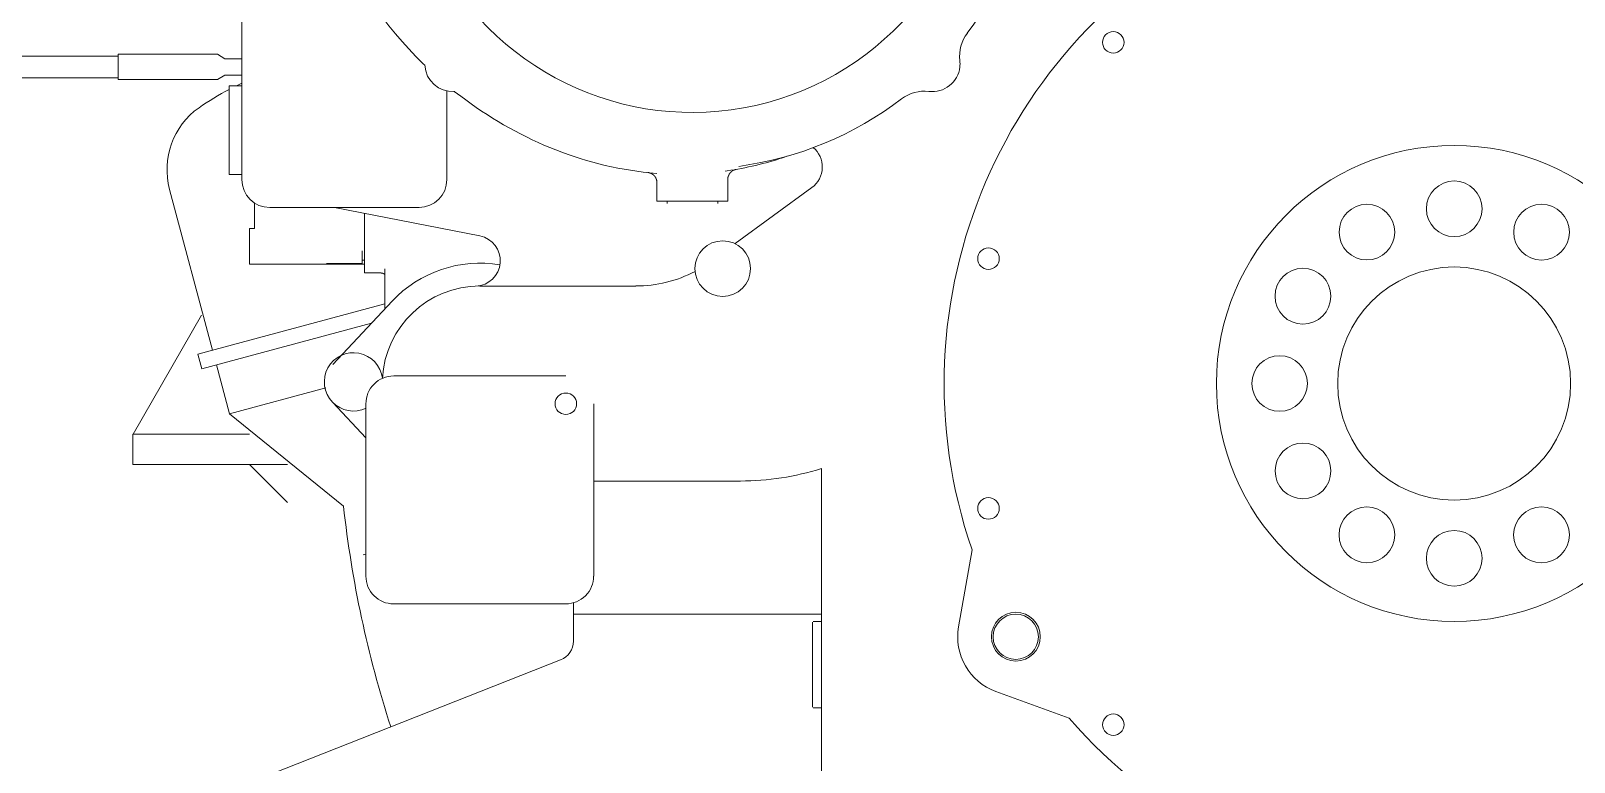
# Model space of a CAD drawing. Header units: millimetres. Extents: x 5194 to 16594, y 329 to 7592.
# Drawn here: x 10334 to 10943, y 3164 to 3452 of the extents above; entities that cross this region are included whole.
import ezdxf

# ---------------------------------------------------------------- set-up
doc = ezdxf.new("R2010")
doc.units = ezdxf.units.MM
doc.header["$MEASUREMENT"] = 0
doc.layers.add('PDF_Geometry', color=7, linetype='Continuous', true_color=0x231f20)

msp = doc.modelspace()

# ---------------------------------------------------------------- linework, layer by layer
at = {"layer": 'PDF_Geometry', "color": 0, "lineweight": 9}
for p, q in [((10416.87, 3570.14), (10416.87, 3393.67)), ((10367.97, 3442.46), (10317.95, 3442.46)), ((10407.23, 3443.18), (10367.97, 3443.18)), ((10367.97, 3443.18), (10367.97, 3433.19)), ((10410.11, 3441.37), (10407.23, 3443.17)), ((10416.87, 3441.37), (10410.11, 3441.37)), ((10489.17, 3438.81), (10488.52, 3439.46)), ((10367.97, 3433.9), (10317.95, 3433.9)), ((10407.23, 3433.18), (10367.97, 3433.18)), ((10410.11, 3434.98), (10407.23, 3433.19)), ((10416.87, 3434.98), (10410.11, 3434.98)), ((10416.87, 3430.68), (10411.86, 3430.68)), ((10411.87, 3395.68), (10411.87, 3430.68)), ((10497.89, 3393.67), (10497.89, 3428.69)), ((10503.34, 3426.65), (10500.78, 3428.44)), ((10630.13, 3402.18), (10630.91, 3402.44)), ((10630.91, 3402.44), (10630.86, 3402.41)), ((10632.28, 3402.89), (10632.23, 3402.89)), ((10577.31, 3396.47), (10577.33, 3396.47)), ((10577.47, 3396.47), (10577.49, 3396.47)), ((10577.49, 3396.47), (10577.49, 3396.45)), ((10577.49, 3396.45), (10577.51, 3396.45)), ((10577.51, 3396.45), (10577.53, 3396.45)), ((10577.53, 3396.45), (10577.56, 3396.45)), ((10577.56, 3396.45), (10577.6, 3396.45)), ((10577.6, 3396.45), (10577.6, 3396.43)), ((10577.6, 3396.43), (10577.62, 3396.43)), ((10577.62, 3396.43), (10577.65, 3396.43)), ((10577.65, 3396.43), (10577.67, 3396.43)), ((10577.67, 3396.43), (10577.67, 3396.41)), ((10577.67, 3396.41), (10577.69, 3396.41)), ((10577.69, 3396.41), (10577.71, 3396.41)), ((10577.71, 3396.41), (10577.74, 3396.41)), ((10577.74, 3396.41), (10577.78, 3396.41)), ((10577.78, 3396.41), (10577.8, 3396.41)), ((10577.8, 3396.41), (10577.8, 3396.38)), ((10577.8, 3396.38), (10577.83, 3396.38)), ((10577.83, 3396.38), (10577.85, 3396.38)), ((10577.85, 3396.38), (10577.87, 3396.36)), ((10577.87, 3396.36), (10577.89, 3396.36)), ((10577.89, 3396.36), (10577.94, 3396.36)), ((10577.94, 3396.36), (10577.94, 3396.34)), ((10577.94, 3396.34), (10577.98, 3396.34)), ((10577.98, 3396.34), (10578.01, 3396.34)), ((10578.01, 3396.34), (10578.03, 3396.34)), ((10580.89, 3396.15), (10578.03, 3396.4)), ((10578.03, 3396.34), (10578.05, 3396.32)), ((10578.05, 3396.32), (10578.07, 3396.32)), ((10578.07, 3396.32), (10578.1, 3396.29)), ((10608.61, 3397.14), (10607.82, 3397.03)), ((10609.77, 3396.28), (10609.77, 3396.3)), ((10609.77, 3396.3), (10609.79, 3396.3)), ((10609.79, 3396.3), (10609.79, 3396.32)), ((10609.79, 3396.32), (10609.81, 3396.32)), ((10609.81, 3396.35), (10609.83, 3396.37)), ((10609.81, 3396.32), (10609.81, 3396.35)), ((10609.83, 3396.37), (10609.83, 3396.39)), ((10609.83, 3396.39), (10609.86, 3396.39)), ((10609.86, 3396.39), (10609.86, 3396.41)), ((10609.86, 3396.41), (10609.88, 3396.41)), ((10609.88, 3396.44), (10609.92, 3396.46)), ((10609.88, 3396.41), (10609.88, 3396.44)), ((10609.92, 3396.46), (10609.92, 3396.48)), ((10609.92, 3396.48), (10609.95, 3396.48)), ((10609.95, 3396.48), (10609.95, 3396.5)), ((10609.95, 3396.5), (10609.97, 3396.5)), ((10609.97, 3396.53), (10609.97, 3396.55)), ((10609.97, 3396.55), (10609.99, 3396.55)), ((10609.97, 3396.5), (10609.97, 3396.53)), ((10609.99, 3396.55), (10610.01, 3396.55)), ((10610.01, 3396.57), (10610.01, 3396.59)), ((10610.01, 3396.59), (10610.04, 3396.59)), ((10610.01, 3396.55), (10610.01, 3396.57)), ((10610.04, 3396.59), (10610.06, 3396.59)), ((10610.06, 3396.59), (10610.06, 3396.62)), ((10610.06, 3396.62), (10610.1, 3396.62)), ((10610.1, 3396.64), (10610.1, 3396.66)), ((10610.1, 3396.66), (10610.13, 3396.66)), ((10610.1, 3396.62), (10610.1, 3396.64)), ((10610.13, 3396.66), (10610.13, 3396.68)), ((10610.13, 3396.68), (10610.15, 3396.68)), ((10610.15, 3396.68), (10610.15, 3396.71)), ((10610.15, 3396.71), (10610.17, 3396.71)), ((10610.17, 3396.71), (10610.17, 3396.73)), ((10610.17, 3396.73), (10610.19, 3396.73)), ((10610.19, 3396.73), (10610.19, 3396.75)), ((10610.19, 3396.75), (10610.22, 3396.75)), ((10610.22, 3396.75), (10610.24, 3396.77)), ((10610.24, 3396.77), (10610.24, 3396.8)), ((10610.24, 3396.8), (10610.28, 3396.8)), ((10610.28, 3396.8), (10610.28, 3396.82)), ((10610.28, 3396.82), (10610.31, 3396.82)), ((10610.31, 3396.84), (10610.31, 3396.86)), ((10610.31, 3396.86), (10610.33, 3396.86)), ((10610.31, 3396.82), (10610.31, 3396.84)), ((10610.33, 3396.86), (10610.35, 3396.86)), ((10610.35, 3396.89), (10610.35, 3396.91)), ((10610.35, 3396.91), (10610.37, 3396.91)), ((10610.35, 3396.86), (10610.35, 3396.89)), ((10610.37, 3396.91), (10610.37, 3396.93)), ((10610.37, 3396.93), (10610.4, 3396.93)), ((10610.4, 3396.93), (10610.44, 3396.93)), ((10610.44, 3396.95), (10610.44, 3396.98)), ((10610.44, 3396.98), (10610.46, 3396.98)), ((10610.44, 3396.93), (10610.44, 3396.95)), ((10610.46, 3396.98), (10610.49, 3396.98)), ((10610.49, 3396.98), (10610.49, 3397)), ((10610.49, 3397), (10610.51, 3397)), ((10610.51, 3397), (10610.51, 3397.02)), ((10610.51, 3397.02), (10610.53, 3397.02)), ((10610.53, 3397.02), (10610.53, 3397.04)), ((10610.53, 3397.04), (10610.55, 3397.04)), ((10610.55, 3397.04), (10610.58, 3397.04)), ((10610.58, 3397.04), (10610.58, 3397.07)), ((10610.58, 3397.07), (10610.62, 3397.07)), ((10610.62, 3397.07), (10610.62, 3397.09)), ((10610.62, 3397.09), (10610.64, 3397.09)), ((10610.64, 3397.09), (10610.67, 3397.11)), ((10610.67, 3397.11), (10610.69, 3397.11)), ((10610.69, 3397.11), (10610.71, 3397.13)), ((10610.71, 3397.13), (10610.71, 3397.16)), ((10610.71, 3397.16), (10610.73, 3397.16)), ((10610.73, 3397.16), (10610.76, 3397.18)), ((10610.76, 3397.18), (10610.8, 3397.18)), ((10610.8, 3397.2), (10610.8, 3397.22)), ((10610.8, 3397.22), (10610.85, 3397.22)), ((10610.8, 3397.18), (10610.8, 3397.2)), ((10610.85, 3397.22), (10610.85, 3397.25)), ((10610.85, 3397.25), (10610.87, 3397.25)), ((10610.87, 3397.25), (10610.89, 3397.25)), ((10610.89, 3397.25), (10610.91, 3397.27)), ((10610.91, 3397.27), (10610.94, 3397.27)), ((10610.94, 3397.27), (10610.94, 3397.29)), ((10610.94, 3397.29), (10610.98, 3397.29)), ((10610.98, 3397.29), (10610.98, 3397.31)), ((10610.98, 3397.31), (10611.03, 3397.31)), ((10611.03, 3397.31), (10611.03, 3397.34)), ((10611.03, 3397.34), (10611.05, 3397.34)), ((10611.05, 3397.34), (10611.07, 3397.36)), ((10611.07, 3397.36), (10611.09, 3397.36)), ((10611.09, 3397.36), (10611.12, 3397.36)), ((10611.12, 3397.36), (10611.12, 3397.38)), ((10611.12, 3397.38), (10611.14, 3397.38)), ((10611.14, 3397.38), (10611.16, 3397.38)), ((10611.16, 3397.38), (10611.16, 3397.4)), ((10611.16, 3397.4), (10611.21, 3397.4)), ((10611.21, 3397.4), (10611.21, 3397.43)), ((10611.21, 3397.43), (10611.23, 3397.43)), ((10611.23, 3397.43), (10611.23, 3397.45)), ((10611.23, 3397.45), (10611.25, 3397.45)), ((10611.25, 3397.45), (10611.27, 3397.45)), ((10611.27, 3397.45), (10611.27, 3397.47)), ((10611.27, 3397.47), (10611.3, 3397.47)), ((10611.3, 3397.47), (10611.32, 3397.47)), ((10611.32, 3397.47), (10611.36, 3397.47)), ((10611.36, 3397.47), (10611.36, 3397.49)), ((10611.36, 3397.49), (10611.39, 3397.49)), ((10611.39, 3397.49), (10611.41, 3397.52)), ((10611.41, 3397.52), (10611.43, 3397.52)), ((10611.43, 3397.52), (10611.43, 3397.54)), ((10611.43, 3397.54), (10611.45, 3397.54)), ((10611.59, 3397.56), (10611.61, 3397.56)), ((10611.61, 3397.56), (10611.61, 3397.58)), ((10611.61, 3397.58), (10611.63, 3397.58)), ((10611.63, 3397.58), (10611.66, 3397.58)), ((10611.66, 3397.58), (10611.66, 3397.61)), ((10611.66, 3397.61), (10611.68, 3397.61)), ((10611.68, 3397.61), (10611.72, 3397.61)), ((10611.72, 3397.61), (10611.75, 3397.61)), ((10611.75, 3397.61), (10611.77, 3397.61)), ((10611.77, 3397.61), (10611.77, 3397.63)), ((10611.77, 3397.63), (10611.79, 3397.63)), ((10611.79, 3397.63), (10611.81, 3397.63)), ((10611.81, 3397.63), (10611.81, 3397.65)), ((10611.81, 3397.65), (10611.84, 3397.65)), ((10611.99, 3397.67), (10612.02, 3397.67)), ((10612.02, 3397.67), (10612.02, 3397.7)), ((10612.02, 3397.7), (10612.04, 3397.7)), ((10612.04, 3397.7), (10612.08, 3397.7)), ((10612.08, 3397.7), (10612.08, 3397.72)), ((10612.08, 3397.72), (10612.13, 3397.72)), ((10612.13, 3397.72), (10612.15, 3397.72)), ((10612.15, 3397.72), (10612.17, 3397.72)), ((10612.17, 3397.72), (10612.17, 3397.74)), ((10416.87, 3395.68), (10411.86, 3395.68)), ((10578.1, 3396.29), (10578.12, 3396.29)), ((10578.12, 3396.29), (10578.16, 3396.29)), ((10578.16, 3396.29), (10578.19, 3396.29)), ((10578.19, 3396.29), (10578.21, 3396.27)), ((10578.21, 3396.27), (10578.23, 3396.27)), ((10578.23, 3396.27), (10578.25, 3396.27)), ((10578.25, 3396.27), (10578.25, 3396.25)), ((10578.25, 3396.25), (10578.28, 3396.25)), ((10578.28, 3396.25), (10578.3, 3396.23)), ((10578.3, 3396.23), (10578.34, 3396.23)), ((10578.34, 3396.23), (10578.37, 3396.23)), ((10578.37, 3396.23), (10578.39, 3396.2)), ((10578.39, 3396.2), (10578.41, 3396.2)), ((10578.41, 3396.2), (10578.41, 3396.18)), ((10578.41, 3396.18), (10578.43, 3396.18)), ((10578.43, 3396.18), (10578.46, 3396.16)), ((10578.46, 3396.16), (10578.48, 3396.16)), ((10578.48, 3396.16), (10578.52, 3396.16)), ((10578.52, 3396.16), (10578.52, 3396.14)), ((10578.52, 3396.14), (10578.55, 3396.14)), ((10578.55, 3396.14), (10578.57, 3396.14)), ((10578.57, 3396.14), (10578.57, 3396.11)), ((10578.57, 3396.11), (10578.59, 3396.11)), ((10578.59, 3396.11), (10578.61, 3396.11)), ((10578.61, 3396.11), (10578.64, 3396.09)), ((10578.64, 3396.09), (10578.66, 3396.09)), ((10578.66, 3396.09), (10578.66, 3396.07)), ((10578.66, 3396.07), (10578.7, 3396.07)), ((10578.7, 3396.07), (10578.7, 3396.05)), ((10578.7, 3396.05), (10578.73, 3396.05)), ((10578.73, 3396.05), (10578.75, 3396.02)), ((10578.75, 3396.02), (10578.77, 3396.02)), ((10578.77, 3396.02), (10578.77, 3396)), ((10578.77, 3396), (10578.79, 3396)), ((10578.79, 3396), (10578.82, 3396)), ((10578.82, 3396), (10578.82, 3395.98)), ((10578.82, 3395.98), (10578.86, 3395.98)), ((10578.86, 3395.98), (10578.88, 3395.98)), ((10578.88, 3395.98), (10578.91, 3395.96)), ((10578.91, 3395.96), (10578.91, 3395.93)), ((10578.91, 3395.93), (10578.93, 3395.93)), ((10578.93, 3395.93), (10578.95, 3395.93)), ((10578.95, 3395.93), (10578.95, 3395.91)), ((10578.95, 3395.91), (10578.97, 3395.91)), ((10578.97, 3395.91), (10579, 3395.91)), ((10579, 3395.91), (10579, 3395.89)), ((10579, 3395.89), (10579.04, 3395.87)), ((10579.04, 3395.87), (10579.04, 3395.84)), ((10579.04, 3395.84), (10579.09, 3395.84)), ((10579.09, 3395.84), (10579.09, 3395.82)), ((10579.09, 3395.82), (10579.11, 3395.82)), ((10579.11, 3395.82), (10579.13, 3395.82)), ((10579.13, 3395.82), (10579.13, 3395.8)), ((10579.13, 3395.8), (10579.15, 3395.8)), ((10579.15, 3395.8), (10579.18, 3395.8)), ((10579.18, 3395.8), (10579.18, 3395.78)), ((10579.18, 3395.78), (10579.22, 3395.75)), ((10579.22, 3395.75), (10579.22, 3395.73)), ((10579.22, 3395.73), (10579.27, 3395.73)), ((10579.27, 3395.73), (10579.27, 3395.71)), ((10579.27, 3395.71), (10579.29, 3395.71)), ((10579.29, 3395.71), (10579.29, 3395.69)), ((10579.29, 3395.69), (10579.31, 3395.69)), ((10579.31, 3395.69), (10579.33, 3395.66)), ((10579.33, 3395.66), (10579.35, 3395.66)), ((10579.35, 3395.66), (10579.35, 3395.64)), ((10579.35, 3395.64), (10579.35, 3395.62)), ((10579.35, 3395.62), (10579.38, 3395.62)), ((10579.38, 3395.62), (10579.4, 3395.62)), ((10579.4, 3395.62), (10579.4, 3395.6)), ((10579.4, 3395.6), (10579.44, 3395.6)), ((10579.44, 3395.6), (10579.44, 3395.57)), ((10579.44, 3395.57), (10579.44, 3395.55)), ((10579.44, 3395.55), (10579.47, 3395.55)), ((10579.47, 3395.55), (10579.49, 3395.55)), ((10579.49, 3395.55), (10579.49, 3395.53)), ((10579.49, 3395.53), (10579.51, 3395.53)), ((10579.51, 3395.53), (10579.53, 3395.51)), ((10579.53, 3395.51), (10579.53, 3395.48)), ((10579.53, 3395.48), (10579.56, 3395.48)), ((10579.56, 3395.48), (10579.58, 3395.48)), ((10579.58, 3395.48), (10579.58, 3395.46)), ((10579.58, 3395.46), (10579.58, 3395.44)), ((10579.58, 3395.44), (10579.62, 3395.44)), ((10579.62, 3395.44), (10579.62, 3395.42)), ((10579.62, 3395.42), (10579.65, 3395.42)), ((10579.65, 3395.42), (10579.65, 3395.39)), ((10579.65, 3395.39), (10579.65, 3395.37)), ((10579.65, 3395.37), (10579.67, 3395.37)), ((10579.67, 3395.37), (10579.69, 3395.35)), ((10579.69, 3395.35), (10579.69, 3395.33)), ((10579.69, 3395.33), (10579.71, 3395.3)), ((10579.71, 3395.3), (10579.74, 3395.3)), ((10579.74, 3395.3), (10579.74, 3395.28)), ((10579.74, 3395.28), (10579.74, 3395.26)), ((10579.74, 3395.26), (10579.78, 3395.26)), ((10579.78, 3395.26), (10579.78, 3395.24)), ((10579.78, 3395.24), (10579.8, 3395.24)), ((10579.8, 3395.24), (10579.8, 3395.21)), ((10579.8, 3395.21), (10579.83, 3395.21)), ((10579.83, 3395.21), (10579.83, 3395.19)), ((10579.83, 3395.19), (10579.85, 3395.19)), ((10579.85, 3395.19), (10579.85, 3395.17)), ((10579.85, 3395.17), (10579.87, 3395.17)), ((10579.87, 3395.17), (10579.87, 3395.15)), ((10579.87, 3395.15), (10579.87, 3395.12)), ((10579.87, 3395.12), (10579.89, 3395.12)), ((10579.89, 3395.12), (10579.92, 3395.12)), ((10579.92, 3395.12), (10579.92, 3395.1)), ((10579.92, 3395.1), (10579.92, 3395.08)), ((10579.92, 3395.08), (10579.96, 3395.06)), ((10579.96, 3395.06), (10579.98, 3395.06)), ((10579.98, 3395.06), (10579.98, 3395.03)), ((10579.98, 3395.03), (10580.01, 3395.03)), ((10580.01, 3395.03), (10580.01, 3395.01)), ((10580.01, 3395.01), (10580.01, 3394.99)), ((10580.01, 3394.99), (10580.03, 3394.99)), ((10580.03, 3394.99), (10580.03, 3394.97)), ((10580.03, 3394.97), (10580.05, 3394.97)), ((10580.05, 3394.97), (10580.05, 3394.94)), ((10580.05, 3394.94), (10580.05, 3394.92)), ((10580.05, 3394.92), (10580.07, 3394.92)), ((10580.07, 3394.92), (10580.07, 3394.9)), ((10580.07, 3394.9), (10580.1, 3394.9)), ((10580.1, 3394.9), (10580.1, 3394.88)), ((10580.1, 3394.88), (10580.14, 3394.88)), ((10580.14, 3394.88), (10580.14, 3394.85)), ((10580.14, 3394.85), (10580.14, 3394.83)), ((10580.14, 3394.83), (10580.14, 3394.81)), ((10580.14, 3394.81), (10580.14, 3394.79)), ((10580.14, 3394.79), (10580.19, 3394.79)), ((10580.19, 3394.79), (10580.19, 3394.76)), ((10580.19, 3394.76), (10580.19, 3394.74)), ((10580.19, 3394.74), (10580.21, 3394.74)), ((10580.21, 3394.74), (10580.21, 3394.72)), ((10580.21, 3394.72), (10580.23, 3394.72)), ((10580.23, 3394.72), (10580.23, 3394.7)), ((10580.23, 3394.7), (10580.23, 3394.67)), ((10580.23, 3394.67), (10580.25, 3394.67)), ((10580.25, 3394.67), (10580.25, 3394.65)), ((10580.25, 3394.65), (10580.25, 3394.63)), ((10580.25, 3394.63), (10580.28, 3394.63)), ((10580.28, 3394.63), (10580.28, 3394.61)), ((10580.28, 3394.61), (10580.32, 3394.61)), ((10580.32, 3394.61), (10580.32, 3394.58)), ((10580.32, 3394.58), (10580.32, 3394.56)), ((10580.32, 3394.56), (10580.32, 3394.54)), ((10580.32, 3394.54), (10580.32, 3394.52)), ((10580.32, 3394.52), (10580.37, 3394.52)), ((10580.37, 3394.52), (10580.37, 3394.49)), ((10580.37, 3394.49), (10580.37, 3394.47)), ((10580.37, 3394.47), (10580.39, 3394.47)), ((10580.39, 3394.47), (10580.39, 3394.45)), ((10580.39, 3394.45), (10580.39, 3394.43)), ((10580.39, 3394.43), (10580.41, 3394.43)), ((10580.41, 3394.43), (10580.41, 3394.4)), ((10580.41, 3394.4), (10580.41, 3394.38)), ((10580.41, 3394.38), (10580.43, 3394.38)), ((10580.43, 3394.38), (10580.43, 3394.36)), ((10580.43, 3394.36), (10580.43, 3394.34)), ((10580.43, 3394.34), (10580.46, 3394.34)), ((10580.46, 3394.34), (10580.46, 3394.31)), ((10580.46, 3394.31), (10580.46, 3394.29)), ((10580.46, 3394.29), (10580.46, 3394.27)), ((10580.46, 3394.27), (10580.48, 3394.27)), ((10580.48, 3394.27), (10580.48, 3394.25)), ((10580.48, 3394.25), (10580.5, 3394.25)), ((10580.5, 3394.25), (10580.5, 3394.22)), ((10580.5, 3394.22), (10580.5, 3394.2)), ((10580.5, 3394.2), (10580.5, 3394.18)), ((10580.5, 3394.18), (10580.55, 3394.18)), ((10580.55, 3394.18), (10580.55, 3394.16)), ((10580.55, 3394.16), (10580.55, 3394.14)), ((10580.55, 3394.14), (10580.55, 3394.11)), ((10580.55, 3394.11), (10580.57, 3394.11)), ((10580.57, 3394.11), (10580.57, 3394.09)), ((10580.57, 3394.09), (10580.57, 3394.07)), ((10580.57, 3394.07), (10580.59, 3394.07)), ((10580.59, 3394.07), (10580.59, 3394.05)), ((10580.59, 3394.05), (10580.59, 3394.02)), ((10580.59, 3394.02), (10580.59, 3394)), ((10580.59, 3394), (10580.59, 3393.98)), ((10580.59, 3393.98), (10580.61, 3393.96)), ((10580.61, 3393.96), (10580.61, 3393.93)), ((10580.61, 3393.93), (10580.61, 3393.91)), ((10580.61, 3393.91), (10580.61, 3393.89)), ((10580.61, 3393.89), (10580.64, 3393.87)), ((10580.64, 3393.87), (10580.64, 3393.84)), ((10580.64, 3393.84), (10580.64, 3393.82)), ((10580.64, 3393.82), (10580.66, 3393.82)), ((10580.66, 3393.82), (10580.66, 3393.8)), ((10580.66, 3393.8), (10580.66, 3393.78)), ((10580.66, 3393.78), (10580.66, 3393.75)), ((10580.66, 3393.75), (10580.66, 3393.73)), ((10580.66, 3393.73), (10580.7, 3393.73)), ((10580.7, 3393.73), (10580.7, 3393.71)), ((10580.7, 3393.71), (10580.7, 3393.69)), ((10580.7, 3393.69), (10580.7, 3393.66)), ((10580.7, 3393.66), (10580.7, 3393.64)), ((10580.7, 3393.64), (10580.73, 3393.64)), ((10580.73, 3393.64), (10580.73, 3393.62)), ((10580.73, 3393.62), (10580.73, 3393.6)), ((10580.73, 3393.6), (10580.75, 3393.6)), ((10580.75, 3393.6), (10580.75, 3393.57)), ((10580.75, 3393.57), (10580.75, 3393.55)), ((10580.75, 3393.55), (10580.75, 3393.53)), ((10580.75, 3393.53), (10580.75, 3393.51)), ((10580.75, 3393.51), (10580.75, 3393.48)), ((10580.75, 3393.48), (10580.75, 3393.46)), ((10580.75, 3393.46), (10580.77, 3393.46)), ((10580.77, 3393.46), (10580.77, 3393.44)), ((10580.77, 3393.44), (10580.77, 3393.42)), ((10580.77, 3393.42), (10580.79, 3393.39)), ((10580.79, 3393.39), (10580.79, 3393.37)), ((10580.79, 3393.37), (10580.79, 3393.35)), ((10580.79, 3393.35), (10580.79, 3393.33)), ((10580.79, 3393.33), (10580.79, 3393.3)), ((10580.79, 3393.3), (10580.79, 3393.28)), ((10580.79, 3393.28), (10580.79, 3393.26)), ((10580.79, 3393.26), (10580.79, 3393.24)), ((10580.79, 3393.24), (10580.82, 3393.24)), ((10580.82, 3393.24), (10580.82, 3393.21)), ((10580.82, 3393.21), (10580.82, 3393.19)), ((10580.82, 3393.19), (10580.82, 3393.17)), ((10580.82, 3393.17), (10580.84, 3393.17)), ((10580.84, 3393.17), (10580.84, 3393.15)), ((10580.84, 3392.99), (10580.84, 3392.97)), ((10580.84, 3392.97), (10580.88, 3392.97)), ((10580.88, 3392.97), (10580.88, 3392.94)), ((10580.88, 3392.52), (10580.88, 3392.49)), ((10580.89, 3392.5), (10580.89, 3385.17)), ((10608.89, 3394.03), (10608.89, 3394.05)), ((10608.89, 3394.05), (10608.91, 3394.05)), ((10608.89, 3393.78), (10608.89, 3393.8)), ((10608.89, 3385.17), (10608.89, 3393.79)), ((10608.91, 3394.32), (10608.91, 3394.34)), ((10608.91, 3394.34), (10608.94, 3394.34)), ((10608.91, 3394.05), (10608.91, 3394.07)), ((10608.94, 3394.43), (10608.94, 3394.46)), ((10608.94, 3394.46), (10608.96, 3394.46)), ((10608.94, 3394.41), (10608.94, 3394.43)), ((10608.94, 3394.39), (10608.94, 3394.41)), ((10608.94, 3394.37), (10608.94, 3394.39)), ((10608.94, 3394.34), (10608.94, 3394.37)), ((10608.96, 3394.61), (10608.96, 3394.64)), ((10608.96, 3394.64), (10609, 3394.64)), ((10608.96, 3394.46), (10608.96, 3394.48)), ((10609, 3394.73), (10609, 3394.75)), ((10609, 3394.75), (10609.03, 3394.75)), ((10609, 3394.7), (10609, 3394.73)), ((10609, 3394.68), (10609, 3394.7)), ((10609, 3394.66), (10609, 3394.68)), ((10609, 3394.64), (10609, 3394.66)), ((10609.03, 3394.82), (10609.05, 3394.84)), ((10609.03, 3394.79), (10609.03, 3394.82)), ((10609.03, 3394.77), (10609.03, 3394.79)), ((10609.03, 3394.75), (10609.03, 3394.77)), ((10609.05, 3394.93), (10609.07, 3394.95)), ((10609.05, 3394.91), (10609.05, 3394.93)), ((10609.05, 3394.88), (10609.05, 3394.91)), ((10609.05, 3394.86), (10609.05, 3394.88)), ((10609.05, 3394.84), (10609.05, 3394.86)), ((10609.07, 3394.97), (10609.07, 3395)), ((10609.07, 3395), (10609.09, 3395)), ((10609.07, 3394.95), (10609.07, 3394.97)), ((10609.09, 3395.06), (10609.09, 3395.09)), ((10609.09, 3395.09), (10609.12, 3395.09)), ((10609.09, 3395.04), (10609.09, 3395.06)), ((10609.09, 3395.02), (10609.09, 3395.04)), ((10609.09, 3395), (10609.09, 3395.02)), ((10609.12, 3395.11), (10609.12, 3395.13)), ((10609.12, 3395.13), (10609.14, 3395.13)), ((10609.12, 3395.09), (10609.12, 3395.11)), ((10609.14, 3395.18), (10609.14, 3395.2)), ((10609.14, 3395.2), (10609.18, 3395.2)), ((10609.14, 3395.15), (10609.14, 3395.18)), ((10609.14, 3395.13), (10609.14, 3395.15)), ((10609.18, 3395.27), (10609.18, 3395.29)), ((10609.18, 3395.29), (10609.21, 3395.29)), ((10609.18, 3395.24), (10609.18, 3395.27)), ((10609.18, 3395.22), (10609.18, 3395.24)), ((10609.18, 3395.2), (10609.18, 3395.22)), ((10609.21, 3395.31), (10609.21, 3395.33)), ((10609.21, 3395.33), (10609.23, 3395.33)), ((10609.21, 3395.29), (10609.21, 3395.31)), ((10609.23, 3395.38), (10609.23, 3395.4)), ((10609.23, 3395.4), (10609.25, 3395.4)), ((10609.23, 3395.36), (10609.23, 3395.38)), ((10609.23, 3395.33), (10609.23, 3395.36)), ((10609.25, 3395.42), (10609.25, 3395.45)), ((10609.25, 3395.45), (10609.27, 3395.45)), ((10609.25, 3395.4), (10609.25, 3395.42)), ((10609.27, 3395.49), (10609.27, 3395.51)), ((10609.27, 3395.51), (10609.3, 3395.51)), ((10609.27, 3395.47), (10609.27, 3395.49)), ((10609.27, 3395.45), (10609.27, 3395.47)), ((10609.3, 3395.54), (10609.3, 3395.56)), ((10609.3, 3395.56), (10609.32, 3395.56)), ((10609.3, 3395.51), (10609.3, 3395.54)), ((10609.32, 3395.6), (10609.36, 3395.63)), ((10609.32, 3395.58), (10609.32, 3395.6)), ((10609.32, 3395.56), (10609.32, 3395.58)), ((10609.36, 3395.67), (10609.36, 3395.69)), ((10609.36, 3395.69), (10609.39, 3395.69)), ((10609.36, 3395.65), (10609.36, 3395.67)), ((10609.36, 3395.63), (10609.36, 3395.65)), ((10609.39, 3395.74), (10609.39, 3395.76)), ((10609.39, 3395.76), (10609.41, 3395.76)), ((10609.39, 3395.72), (10609.39, 3395.74)), ((10609.39, 3395.69), (10609.39, 3395.72)), ((10609.41, 3395.76), (10609.43, 3395.78)), ((10609.43, 3395.81), (10609.43, 3395.83)), ((10609.43, 3395.83), (10609.45, 3395.83)), ((10609.43, 3395.78), (10609.43, 3395.81)), ((10609.45, 3395.85), (10609.45, 3395.87)), ((10609.45, 3395.87), (10609.48, 3395.87)), ((10609.45, 3395.83), (10609.45, 3395.85)), ((10609.48, 3395.9), (10609.48, 3395.92)), ((10609.48, 3395.92), (10609.52, 3395.92)), ((10609.48, 3395.87), (10609.48, 3395.9)), ((10609.52, 3395.99), (10609.52, 3396.01)), ((10609.52, 3396.01), (10609.57, 3396.01)), ((10609.52, 3395.96), (10609.52, 3395.99)), ((10609.52, 3395.94), (10609.52, 3395.96)), ((10609.52, 3395.92), (10609.52, 3395.94)), ((10609.57, 3396.03), (10609.59, 3396.05)), ((10609.57, 3396.01), (10609.57, 3396.03)), ((10609.59, 3396.05), (10609.61, 3396.05)), ((10609.61, 3396.1), (10609.61, 3396.12)), ((10609.61, 3396.12), (10609.63, 3396.12)), ((10609.61, 3396.08), (10609.61, 3396.1)), ((10609.61, 3396.05), (10609.61, 3396.08)), ((10609.63, 3396.12), (10609.65, 3396.14)), ((10609.65, 3396.14), (10609.65, 3396.17)), ((10609.65, 3396.17), (10609.7, 3396.17)), ((10609.7, 3396.21), (10609.7, 3396.23)), ((10609.7, 3396.23), (10609.74, 3396.23)), ((10609.7, 3396.19), (10609.7, 3396.21)), ((10609.7, 3396.17), (10609.7, 3396.19)), ((10609.74, 3396.26), (10609.77, 3396.28)), ((10609.74, 3396.23), (10609.74, 3396.26)), ((10642.12, 3390.53), (10611.78, 3368.4)), ((10388.32, 3389.84), (10405.32, 3326.37)), ((10421.88, 3384.47), (10421.88, 3374.35)), ((10580.89, 3385.17), (10608.89, 3385.17)), ((10584.89, 3384.19), (10584.89, 3385.18)), ((10604.89, 3384.19), (10604.89, 3385.18)), ((10427.9, 3382.67), (10486.89, 3382.67)), ((10453.46, 3382.67), (10510.9, 3371.45)), ((10465.39, 3380.35), (10465.39, 3356.85)), ((10419.9, 3360.36), (10419.9, 3374.37)), ((10419.9, 3374.36), (10421.88, 3374.36)), ((10465.39, 3360.36), (10419.92, 3360.36)), ((10464.38, 3360.5), (10450.39, 3360.5)), ((10464.38, 3362.38), (10464.38, 3365.59)), ((10464.38, 3362.37), (10464.38, 3360.5)), ((10465.39, 3361.85), (10464.38, 3361.85)), ((10465.39, 3356.85), (10471.48, 3356.85)), ((10471.47, 3356.85), (10471.49, 3356.85)), ((10471.76, 3356.85), (10471.79, 3356.85)), ((10471.79, 3356.85), (10471.79, 3356.83)), ((10471.79, 3356.83), (10471.81, 3356.83)), ((10471.97, 3356.83), (10471.99, 3356.83)), ((10471.99, 3356.83), (10471.99, 3356.81)), ((10471.99, 3356.81), (10472.01, 3356.81)), ((10472.01, 3356.81), (10472.03, 3356.81)), ((10472.03, 3356.81), (10472.08, 3356.81)), ((10472.08, 3356.81), (10472.08, 3356.79)), ((10472.08, 3356.79), (10472.12, 3356.79)), ((10472.12, 3356.79), (10472.15, 3356.79)), ((10472.15, 3356.79), (10472.17, 3356.79)), ((10472.17, 3356.79), (10472.19, 3356.79)), ((10472.19, 3356.79), (10472.21, 3356.79)), ((10472.21, 3356.79), (10472.21, 3356.76)), ((10472.21, 3356.76), (10472.24, 3356.76)), ((10472.24, 3356.76), (10472.26, 3356.76)), ((10472.26, 3356.76), (10472.3, 3356.76)), ((10472.3, 3356.76), (10472.3, 3356.74)), ((10472.3, 3356.74), (10472.33, 3356.74)), ((10472.33, 3356.74), (10472.35, 3356.74)), ((10472.35, 3356.74), (10472.35, 3356.72)), ((10472.35, 3356.72), (10472.37, 3356.72)), ((10472.37, 3356.72), (10472.39, 3356.72)), ((10472.39, 3356.72), (10472.42, 3356.72)), ((10472.42, 3356.72), (10472.44, 3356.72)), ((10472.44, 3356.72), (10472.44, 3356.7)), ((10472.44, 3356.7), (10472.48, 3356.7)), ((10472.48, 3356.7), (10472.51, 3356.7)), ((10472.51, 3356.7), (10472.53, 3356.7)), ((10472.53, 3356.7), (10472.53, 3356.67)), ((10472.53, 3356.67), (10472.55, 3356.67)), ((10472.55, 3356.67), (10472.57, 3356.65)), ((10472.57, 3356.65), (10472.6, 3356.65)), ((10472.6, 3356.65), (10472.62, 3356.65)), ((10472.62, 3356.65), (10472.66, 3356.63)), ((10472.66, 3356.63), (10472.69, 3356.63)), ((10472.69, 3356.63), (10472.69, 3356.61)), ((10472.69, 3356.61), (10472.71, 3356.61)), ((10472.71, 3356.61), (10472.73, 3356.61)), ((10472.73, 3356.61), (10472.75, 3356.61)), ((10472.75, 3356.61), (10472.75, 3356.58)), ((10472.75, 3356.58), (10472.78, 3356.58)), ((10472.78, 3356.58), (10472.78, 3356.56)), ((10472.78, 3356.56), (10472.8, 3356.56)), ((10472.8, 3356.56), (10472.8, 3356.54)), ((10472.8, 3356.54), (10472.84, 3356.54)), ((10472.84, 3356.54), (10472.87, 3356.54)), ((10472.87, 3356.54), (10472.89, 3356.54)), ((10472.89, 3356.54), (10472.89, 3356.52)), ((10472.89, 3356.52), (10472.89, 3356.49)), ((10472.89, 3356.49), (10472.91, 3356.49)), ((10472.91, 3356.49), (10472.93, 3356.49)), ((10472.93, 3356.49), (10472.96, 3356.47)), ((10472.96, 3356.47), (10472.96, 3356.45)), ((10472.96, 3356.45), (10473, 3356.45)), ((10473, 3356.45), (10473, 3356.43)), ((10473, 3356.43), (10473.02, 3356.43)), ((10473.02, 3356.43), (10473.05, 3356.43)), ((10473.05, 3356.43), (10473.05, 3356.4)), ((10473.05, 3356.4), (10473.07, 3356.4)), ((10473.07, 3356.4), (10473.09, 3356.4)), ((10473.09, 3356.4), (10473.09, 3356.38)), ((10473.09, 3356.38), (10473.11, 3356.38)), ((10473.11, 3356.38), (10473.14, 3356.38)), ((10473.14, 3356.38), (10473.14, 3356.36)), ((10473.14, 3356.36), (10473.14, 3356.34)), ((10473.14, 3356.34), (10473.18, 3356.34)), ((10473.18, 3356.34), (10473.18, 3356.31)), ((10473.18, 3356.31), (10473.23, 3356.31)), ((10473.23, 3356.31), (10473.23, 3356.29)), ((10473.23, 3356.29), (10473.25, 3356.29)), ((10473.25, 3356.29), (10473.27, 3356.29)), ((10473.27, 3356.29), (10473.27, 3356.27)), ((10473.27, 3356.27), (10473.29, 3356.27)), ((10473.29, 3356.27), (10473.29, 3356.25)), ((10473.29, 3356.25), (10473.32, 3356.25)), ((10473.32, 3356.25), (10473.32, 3356.22)), ((10473.32, 3356.22), (10473.34, 3356.22)), ((10473.34, 3356.22), (10473.36, 3356.22)), ((10473.36, 3356.22), (10473.36, 3356.2)), ((10473.36, 3356.2), (10473.41, 3356.2)), ((10473.4, 3358.41), (10473.4, 3342.63)), ((10473.4, 3356.18), (10473.4, 3358.41)), ((10473.41, 3356.2), (10473.41, 3356.18)), ((10572.59, 3351.68), (10510.9, 3351.68)), ((10473.4, 3344.61), (10399.53, 3324.82)), ((10452.85, 3320.7), (10476.21, 3345.64)), ((10400.89, 3340.21), (10373.88, 3293.2)), ((10468.11, 3336.97), (10401.12, 3319.02)), ((10399.52, 3324.82), (10401.1, 3319.02)), ((10406.89, 3320.56), (10412.04, 3301.25)), ((10412.04, 3301.25), (10450.03, 3311.43)), ((10476.9, 3316.18), (10544.9, 3316.18)), ((10465.89, 3291.75), (10452.85, 3305.67)), ((10465.89, 3237.18), (10465.9, 3305.18)), ((10555.89, 3305.18), (10555.89, 3237.18)), ((10457.07, 3264.74), (10412.04, 3301.24)), ((10373.87, 3293.2), (10419.91, 3293.2)), ((10373.87, 3281.21), (10373.87, 3293.19)), ((10434.89, 3281.21), (10373.87, 3281.21)), ((10434.88, 3266.19), (10419.9, 3281.19)), ((10613.85, 3274.68), (10555.89, 3274.68)), ((10645.9, 3147.69), (10645.9, 3279.63)), ((10464.8, 3245.51), (10465.9, 3245.8)), ((10705.39, 3247.53), (10700.06, 3217.17)), ((10544.91, 3226.18), (10476.89, 3226.19)), ((10547.9, 3211.49), (10547.9, 3226.6)), ((10645.9, 3222.18), (10547.91, 3222.18)), ((10642.4, 3185.38), (10642.4, 3218.98)), ((10645.7, 3219.17), (10642.59, 3219.17)), ((10407.23, 3150.67), (10542.81, 3204.03)), ((10714.81, 3191.57), (10743.78, 3181.02)), ((10645.7, 3185.18), (10642.59, 3185.18))]:
    msp.add_line(p, q, dxfattribs=at)
for centre, major_axis, start_param, end_param in [((10895.87, 3313.14), (142.46, 142.46), 3.071421, 8.971099), ((10594.87, 3534.16), (-80.59, 80.59), 1.186911, 3.882239), ((10595.06, 3534.1), (96.39, 96.39), 4.847107, 5.363055), ((10715.62, 3442.4), (-10.71, 10.71), 0.138401, 0.896726), ((10761.18, 3447.87), (-3.01, 3.01), 3.926991, 10.210176), ((10690.87, 3439.43), (6.91, 6.91), 5.367214, 5.630039), ((10500.16, 3439.43), (-7.78, 7.78), 0.841871, 2.412179), ((10689.65, 3439.41), (7.77, 7.77), 3.810398, 5.382673), ((10458.72, 3338.97), (-71.97, 71.97), -0.306969, -0.169931), ((10452.95, 3348.27), (-64.27, 64.27), -0.377292, -0.351264), ((10686.62, 3413.61), (-10.61, 10.61), -0.902123, -0.134063), ((10417.34, 3397.58), (-21.24, 21.24), -0.168334, 1.045931), ((10594.96, 3534.02), (96.4, 96.4), 4.061642, 4.57759), ((10587.41, 3536.16), (-99.44, 99.44), 2.507497, 2.670298), ((10636.21, 3398.63), (7.09, 7.09), 4.557203, 6.388262), ((10895.89, 3313.2), (-66.45, 66.45), 3.926991, 10.210176), ((10427.9, 3393.69), (-7.8, 7.8), 0.787201, 2.356199), ((10486.89, 3393.68), (-7.78, 7.78), 2.356368, 3.926815), ((10895.9, 3382.18), (-7.77, 7.77), 3.926991, 10.210176), ((10861.4, 3372.94), (7.77, 7.77), 5.497787, 11.780972), ((10930.4, 3372.93), (-7.78, 7.78), 3.926991, 10.210176), ((10508.98, 3361.64), (7.07, 7.07), 3.966643, 6.875433), ((10606.88, 3358.55), (7.77, 7.77), 5.497787, 11.780972), ((10711.87, 3362.48), (-3.01, 3.01), 3.926991, 10.210176), ((10510.89, 3313.18), (33.59, 33.59), 0.617055, 1.603653), ((10572.6, 3401.73), (35.39, 35.39), 3.926626, 4.412327), ((10836.12, 3347.65), (-7.8, 7.8), 3.926991, 10.210176), ((10895.88, 3313.17), (-32.54, 32.54), 3.926991, 10.210176), ((10510.9, 3313.16), (27.24, 27.24), 0.78543, 2.301999), ((10461, 3313.83), (-8.15, 8.15), 4.050533, 9.089556), ((10826.91, 3313.19), (7.76, 7.76), 5.497787, 11.780972), ((10476.88, 3305.19), (7.77, 7.77), 0.784265, 2.357328), ((10544.89, 3305.19), (3, 3), 5.497787, 11.780972), ((10836.14, 3278.66), (7.79, 7.79), 5.497787, 11.780972), ((10613.86, 3380.86), (-75.08, 75.08), 2.356134, 2.662729), ((10894.71, 3312.84), (311.33, 311.33), 2.465652, 2.668359), ((10711.87, 3263.87), (-3.01, 3.01), 3.926991, 10.210176), ((10861.39, 3253.43), (-7.78, 7.78), 3.926991, 10.210176), ((10930.38, 3253.42), (-7.79, 7.79), 3.926991, 10.210176), ((10895.89, 3244.17), (7.78, 7.78), 5.497787, 11.780972), ((10476.88, 3237.17), (-7.77, 7.77), 0.784265, 2.357328), ((10544.91, 3237.16), (7.76, 7.76), 3.927468, 5.499358), ((10722.7, 3213.21), (6.82, 6.82), 5.497787, 11.780972), ((10722.66, 3213.18), (-6.32, 6.32), 3.926991, 10.210176), ((10722.66, 3213.14), (16.23, 16.23), 2.179838, 3.578039), ((10539.89, 3211.49), (-5.66, 5.66), 2.728746, 3.92672), ((10761.19, 3178.47), (-3, 3), 3.926991, 10.210176)]:
    msp.add_ellipse(centre, major_axis=major_axis, ratio=1, start_param=start_param, end_param=end_param, dxfattribs=at)
for points in [[(10488.52, 3439.46), (10457.8, 3469.73), (10438.55, 3510.59), (10444.4, 3553.95)], [(10500.78, 3428.44), (10500.85, 3428.46), (10500.89, 3428.46), (10501, 3428.46)], [(10578.03, 3396.4), (10550.95, 3399.03), (10524.89, 3410.23), (10503.34, 3426.65)], [(10632.23, 3402.89), (10631.81, 3402.71), (10631.36, 3402.59), (10630.91, 3402.44)], [(10577.33, 3396.47), (10577.38, 3396.47), (10577.42, 3396.47), (10577.47, 3396.47)], [(10611.45, 3397.54), (10611.57, 3397.54), (10611.48, 3397.56), (10611.59, 3397.56)], [(10611.84, 3397.65), (10611.93, 3397.65), (10611.86, 3397.67), (10611.99, 3397.67)], [(10580.84, 3393.15), (10580.84, 3393.1), (10580.84, 3393.03), (10580.84, 3392.99)], [(10580.88, 3392.94), (10580.88, 3392.81), (10580.88, 3392.65), (10580.88, 3392.52)], [(10608.89, 3393.8), (10608.89, 3393.87), (10608.89, 3393.96), (10608.89, 3394.03)], [(10608.91, 3394.07), (10608.91, 3394.16), (10608.91, 3394.23), (10608.91, 3394.32)], [(10608.96, 3394.48), (10608.96, 3394.52), (10608.96, 3394.57), (10608.96, 3394.61)], [(10471.49, 3356.85), (10471.58, 3356.85), (10471.67, 3356.85), (10471.76, 3356.85)], [(10471.81, 3356.83), (10471.85, 3356.83), (10471.92, 3356.83), (10471.97, 3356.83)]]:
    msp.add_open_spline(points, degree=3, dxfattribs=at)

doc.saveas('drawing.dxf')
